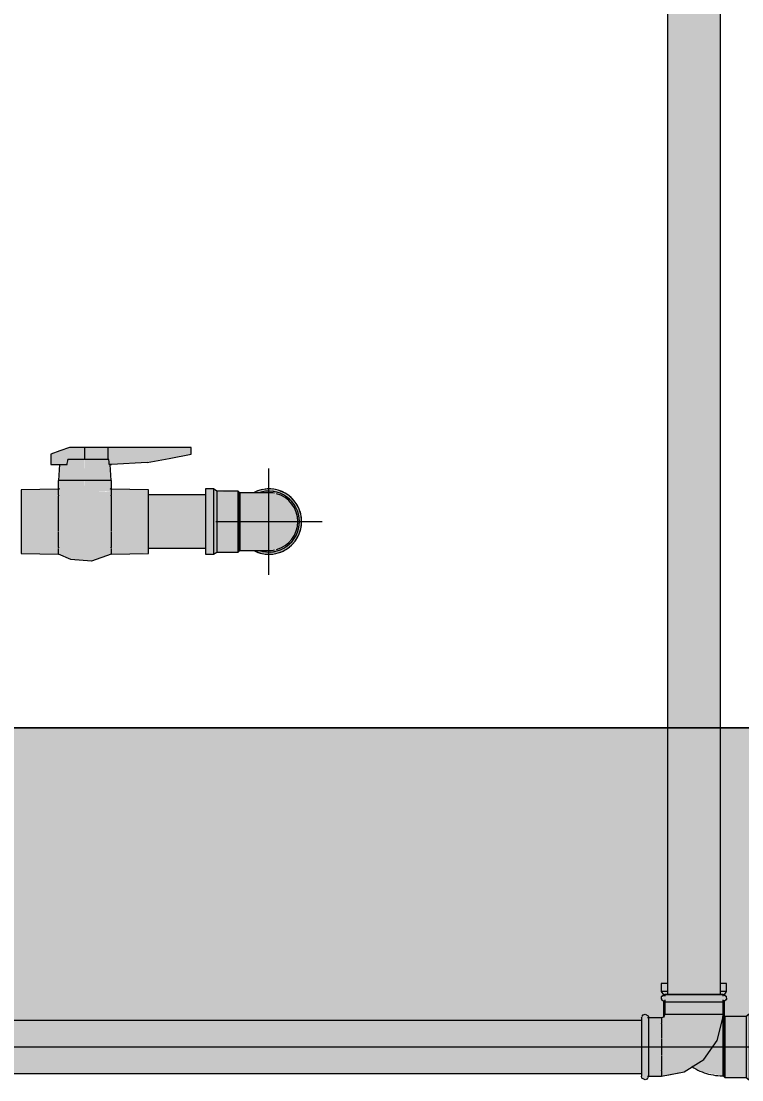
# Model space of a CAD drawing. Header units: metres. Extents: x 147 to 427, y -16 to 162.
# Drawn here: x 194.67 to 195.348, y -0.331 to 0.665 of the extents above; entities that cross this region are included whole.
import ezdxf

# ---------------------------------------------------------------- set-up
doc = ezdxf.new("R2010")
doc.units = ezdxf.units.M
for name, color, linetype, lineweight in [('A-ANNO-DIMS', 7, 'Continuous', 5), ('A-ANNO-DIMS-50', 7, 'Continuous', 5), ('G-ANNO-DIMS', 7, 'Continuous', 5), ('P-PIPE', 7, 'Continuous', 5), ('P-PIPE-CNTR', 7, 'Continuous', 5)]:
    doc.layers.add(name, color=color, linetype=linetype, lineweight=lineweight)
doc.layers.add('A-FLOR', color=7, linetype='Continuous', lineweight=9, true_color=0x007f00)
doc.styles.add('Century Gothic_1', font='GOTHIC.TTF', dxfattribs={"height": 0.075})
doc.dimstyles.new('Setores_1_5', dxfattribs={"dimscale": 0.3048, "dimtxt": 0.078313, "dimasz": 0.520833, "dimexe": 0.393701, "dimexo": 0.246063, "dimgap": 0.287073, "dimtad": 1, "dimrnd": 0.01, "dimzin": 0, "dimdsep": 46, "dimtxsty": 'Century Gothic_1', "dimblk1": 'OBLIQUE', "dimblk2": 'OBLIQUE', "dimsah": 1, "dimcen": 0.09, "dimazin": 0, "dimtfac": 1, "dimtdec": 4, "dimtix": 1, "dimtmove": 0, "dimatfit": 3, "dimfxl": 1, "dimtvp": 1, "dimtolj": 1, "dimtzin": 0, "dimarcsym": 2})

# ---------------------------------------------------------------- blocks, each defined once
blk = doc.blocks.new('Joelho 45_90 - Agua Fria_Soldavel - MEP - Tigre - Standard-V98-EE')
at = {"layer": 'P-PIPE', "true_color": 0x69503c}
h = blk.add_hatch(color=27, dxfattribs=at)
h.paths.add_polyline_path([(-95.27271, -0.2479), (-95.26696, -0.2479), (-95.26696, -0.2404), (-95.27271, -0.2404), (-95.27271, -0.24508)])
h.paths.add_polyline_path([(-95.21653, -0.2479), (-95.21121, -0.2479), (-95.21121, -0.2404), (-95.21696, -0.2404), (-95.21696, -0.2479)])
h = blk.add_hatch(color=27, dxfattribs=at)
h.paths.add_polyline_path([(-95.21331, -0.2509), (-95.21177, -0.2479), (-95.21696, -0.2479), (-95.21696, -0.2505), (-95.21389, -0.2509)])
h.paths.add_polyline_path([(-95.27061, -0.2509), (-95.26696, -0.2505), (-95.26696, -0.2479), (-95.27271, -0.2479), (-95.27086, -0.25055)])
h = blk.add_hatch(color=27, dxfattribs=at)
h.paths.add_polyline_path([(-95.21428, -0.2709), (-95.21331, -0.2709), (-95.21389, -0.25666), (-95.21456, -0.2575), (-95.21444, -0.2709)])
h.paths.add_polyline_path([(-95.27061, -0.2709), (-95.2696, -0.2709), (-95.26936, -0.2696), (-95.26963, -0.25723), (-95.27061, -0.25625), (-95.27061, -0.2696)])
h.paths.add_polyline_path([(-95.27061, -0.25207), (-95.27003, -0.2509), (-95.27061, -0.2509)])
h.paths.add_polyline_path([(-95.21331, -0.25175), (-95.21389, -0.2509), (-95.21366, -0.2514), (-95.21355, -0.25151)])
h = blk.add_hatch(color=27, dxfattribs=at)
h.paths.add_polyline_path([(-95.21481, -0.2726), (-95.21331, -0.2709), (-95.21486, -0.27114), (-95.21516, -0.2726)])
h.paths.add_polyline_path([(-95.26978, -0.27184), (-95.26984, -0.2709), (-95.27061, -0.2709), (-95.26984, -0.27178)])
for points in [[(-95.21456, -0.32715), (-95.21456, -0.27378), (-95.21525, -0.27308), (-95.21954, -0.29258), (-95.23149, -0.31047), (-95.24254, -0.31836), (-95.23821, -0.32114), (-95.23371, -0.32349), (-95.22721, -0.32482), (-95.21921, -0.32622), (-95.21571, -0.32692)], [(-95.21286, -0.32865), (-95.21331, -0.27175), (-95.21456, -0.27308), (-95.21456, -0.32715), (-95.21384, -0.32779)], [(-95.20032, -0.32865), (-95.19286, -0.32865), (-95.19286, -0.27135), (-95.21286, -0.27135), (-95.21286, -0.32865)], [(-95.18986, -0.33075), (-95.19036, -0.2696), (-95.19286, -0.27135), (-95.19251, -0.3289)]]:
    blk.add_hatch(color=27, dxfattribs=at).paths.add_polyline_path(points)
h = blk.add_hatch(color=27, dxfattribs=at)
h.paths.add_polyline_path([(-95.18236, -0.28463), (-95.18236, -0.28463), (-95.18665, -0.2875)])
h.paths.add_polyline_path([(-95.18986, -0.33075), (-95.18236, -0.33075), (-95.18236, -0.26925), (-95.18986, -0.2696), (-95.18986, -0.3297)])
at = {"layer": 'P-PIPE'}
for p, q in [((-95.27271, -0.2404), (-95.27271, -0.2479)), ((-95.26714, -0.2404), (-95.27271, -0.2404)), ((-95.27271, -0.2479), (-95.27061, -0.2509)), ((-95.26727, -0.2479), (-95.27271, -0.2479)), ((-95.21121, -0.2404), (-95.21677, -0.2404)), ((-95.21121, -0.2479), (-95.21664, -0.2479)), ((-95.21331, -0.2509), (-95.21121, -0.2479)), ((-95.21121, -0.2479), (-95.21121, -0.2404)), ((-95.27061, -0.2509), (-95.27061, -0.25207)), ((-95.2701, -0.2509), (-95.27061, -0.2509)), ((-95.27061, -0.25625), (-95.27061, -0.2709)), ((-95.21331, -0.2509), (-95.21381, -0.2509)), ((-95.21331, -0.25175), (-95.21331, -0.2509)), ((-95.21331, -0.2709), (-95.21331, -0.25593)), ((-95.27061, -0.2709), (-95.26972, -0.27191)), ((-95.26963, -0.2709), (-95.27061, -0.2709)), ((-95.27061, -0.2709), (-95.26963, -0.2709)), ((-95.21481, -0.2726), (-95.21331, -0.2709)), ((-95.21286, -0.27135), (-95.21456, -0.27285)), ((-95.21456, -0.27285), (-95.21456, -0.32715)), ((-95.21456, -0.32715), (-95.21456, -0.27285)), ((-95.21331, -0.2709), (-95.21428, -0.2709)), ((-95.21428, -0.2709), (-95.21331, -0.2709)), ((-95.21286, -0.32865), (-95.21286, -0.27135)), ((-95.19286, -0.27135), (-95.21286, -0.27135)), ((-95.21286, -0.27135), (-95.21286, -0.32865)), ((-95.18986, -0.26925), (-95.19286, -0.27135)), ((-95.19286, -0.27135), (-95.19286, -0.32865)), ((-95.18236, -0.26925), (-95.18986, -0.26925)), ((-95.18986, -0.26925), (-95.18986, -0.33075)), ((-95.18236, -0.33075), (-95.18236, -0.26925)), ((-95.21456, -0.32715), (-95.21286, -0.32865)), ((-95.21286, -0.32865), (-95.19286, -0.32865)), ((-95.19286, -0.32865), (-95.18986, -0.33075)), ((-95.18986, -0.33075), (-95.18236, -0.33075))]:
    blk.add_line(p, q, dxfattribs=at)
at = {"layer": 'P-PIPE', "flags": 128}
for points in [[(-95.21456, -0.27285), (-95.21457, -0.27285), (-95.21458, -0.27285), (-95.21459, -0.27285), (-95.2146, -0.27285), (-95.21461, -0.27285), (-95.21462, -0.27284), (-95.21463, -0.27284), (-95.21464, -0.27284), (-95.21465, -0.27283), (-95.21466, -0.27283), (-95.21467, -0.27283), (-95.21467, -0.27282), (-95.21468, -0.27282), (-95.21469, -0.27281), (-95.2147, -0.27281), (-95.21471, -0.2728), (-95.21472, -0.27279), (-95.21472, -0.27279), (-95.21473, -0.27278), (-95.21474, -0.27277), (-95.21474, -0.27277), (-95.21475, -0.27276), (-95.21476, -0.27275), (-95.21476, -0.27274), (-95.21477, -0.27274), (-95.21477, -0.27273), (-95.21478, -0.27272), (-95.21478, -0.27271), (-95.21479, -0.2727), (-95.21479, -0.27269), (-95.21479, -0.27268), (-95.2148, -0.27267), (-95.2148, -0.27266), (-95.2148, -0.27265), (-95.2148, -0.27264), (-95.21481, -0.27263), (-95.21481, -0.27262), (-95.21481, -0.27261), (-95.21481, -0.2726), (-95.21481, -0.2726)], [(-95.24376, -0.31867), (-95.24217, -0.31964), (-95.24027, -0.32071), (-95.23833, -0.3217), (-95.23634, -0.32261), (-95.23433, -0.32344), (-95.23228, -0.32419), (-95.2302, -0.32486), (-95.2281, -0.32544), (-95.22597, -0.32594), (-95.22383, -0.32636), (-95.22167, -0.32668), (-95.2195, -0.32693), (-95.21733, -0.32708), (-95.21515, -0.32715), (-95.21456, -0.32715)]]:
    blk.add_lwpolyline(points, dxfattribs=at)
blk = doc.blocks.new('AÇO_Cotovelo 90 45 - AÇO_Cotovelo 90 45-V99-EE')
at = {"layer": 'P-PIPE', "true_color": 0x7f7f7f}
for points in [[(-95.26158, -0.2575), (-95.21428, -0.25716), (-95.21177, -0.25328), (-95.21504, -0.2505), (-95.26968, -0.2509), (-95.27214, -0.25472), (-95.26872, -0.2575), (-95.26162, -0.2575)], [(-95.26936, -0.2696), (-95.21456, -0.2696), (-95.21479, -0.2575), (-95.26936, -0.2575), (-95.26936, -0.26359)], [(-95.28796, -0.3309), (-95.28796, -0.2691), (-95.29073, -0.27123), (-95.29145, -0.27471), (-95.29146, -0.28232), (-95.29073, -0.32877), (-95.2903, -0.3294)], [(-95.29146, -0.2726), (-95.29073, -0.27123), (-95.29146, -0.2726)], [(-95.28796, -0.3309), (-95.28518, -0.32877), (-95.28446, -0.32529), (-95.28446, -0.31727), (-95.28518, -0.27123), (-95.28561, -0.2706), (-95.28796, -0.2691), (-95.28796, -0.32924)], [(-95.27236, -0.3274), (-95.24954, -0.32253), (-95.23099, -0.30973), (-95.21872, -0.29035), (-95.21482, -0.2709), (-95.21456, -0.2696), (-95.26936, -0.2696), (-95.26984, -0.27212), (-95.27236, -0.2726), (-95.27236, -0.32647)]]:
    blk.add_hatch(color=8, dxfattribs=at).paths.add_polyline_path(points)
h = blk.add_hatch(color=8, dxfattribs=at)
h.paths.add_polyline_path([(-95.28323, -0.3274), (-95.27236, -0.3274), (-95.27236, -0.2726), (-95.28446, -0.27318), (-95.28446, -0.3274)])
h.paths.add_polyline_path([(-95.29146, -0.3274), (-95.29146, -0.32682), (-95.29146, -0.32682)])
h.paths.add_polyline_path([(-95.29146, -0.28198), (-95.29145, -0.27471), (-95.29146, -0.27997)])
at = {"layer": 'P-PIPE'}
for p, q in [((-95.26936, -0.2505), (-95.26936, -0.25224)), ((-95.26936, -0.2505), (-95.21456, -0.2505)), ((-95.26936, -0.25576), (-95.26936, -0.2696)), ((-95.21456, -0.25224), (-95.21456, -0.2505)), ((-95.21456, -0.2696), (-95.21456, -0.25576)), ((-95.29146, -0.2726), (-95.29078, -0.27137)), ((-95.29146, -0.27347), (-95.29146, -0.28128)), ((-95.27236, -0.2726), (-95.28555, -0.2726)), ((-95.27236, -0.2726), (-95.27236, -0.27766)), ((-95.27236, -0.27832), (-95.27236, -0.27783)), ((-95.27236, -0.27829), (-95.27236, -0.29148)), ((-95.2643, -0.2696), (-95.26936, -0.2696)), ((-95.26364, -0.2696), (-95.26413, -0.2696)), ((-95.25048, -0.2696), (-95.26367, -0.2696)), ((-95.23384, -0.2696), (-95.25008, -0.2696)), ((-95.22039, -0.2696), (-95.23344, -0.2696)), ((-95.21979, -0.2696), (-95.22039, -0.2696)), ((-95.21456, -0.2696), (-95.21962, -0.2696)), ((-95.29146, -0.29012), (-95.29146, -0.31453)), ((-95.27236, -0.29188), (-95.27236, -0.30812)), ((-95.27236, -0.30852), (-95.27236, -0.32171)), ((-95.29146, -0.31872), (-95.29146, -0.32653)), ((-95.28555, -0.3274), (-95.27236, -0.3274)), ((-95.28446, -0.3274), (-95.28513, -0.32863)), ((-95.27236, -0.32217), (-95.27236, -0.32168)), ((-95.27236, -0.32234), (-95.27236, -0.3274))]:
    blk.add_line(p, q, dxfattribs=at)
at = {"layer": 'P-PIPE', "flags": 128}
for points in [[(-95.26936, -0.2575), (-95.2723, -0.25589), (-95.27254, -0.25254), (-95.26985, -0.25054), (-95.26936, -0.2505)], [(-95.21456, -0.2505), (-95.21859, -0.2505), (-95.22949, -0.2505), (-95.24407, -0.2505), (-95.25802, -0.2505), (-95.26725, -0.2505), (-95.26936, -0.2505)], [(-95.26936, -0.2575), (-95.26533, -0.2575), (-95.25442, -0.2575), (-95.23985, -0.2575), (-95.2259, -0.2575), (-95.21667, -0.2575), (-95.21456, -0.2575)], [(-95.21456, -0.2505), (-95.21161, -0.25211), (-95.21138, -0.25546), (-95.21406, -0.25746), (-95.21456, -0.2575)], [(-95.29146, -0.2726), (-95.29146, -0.27663), (-95.29146, -0.28754), (-95.29146, -0.30211), (-95.29146, -0.31606), (-95.29146, -0.32529), (-95.29146, -0.3274)], [(-95.29055, -0.27093), (-95.28985, -0.26965), (-95.28796, -0.2691)], [(-95.28796, -0.2691), (-95.28501, -0.27071), (-95.28446, -0.2726)], [(-95.28446, -0.3274), (-95.28446, -0.32337), (-95.28446, -0.31246), (-95.28446, -0.29789), (-95.28446, -0.28394), (-95.28446, -0.27471), (-95.28446, -0.2726)], [(-95.27236, -0.3274), (-95.25102, -0.32332), (-95.23269, -0.31164), (-95.21997, -0.29402), (-95.21466, -0.27296), (-95.21456, -0.2696)], [(-95.26936, -0.2696), (-95.27074, -0.27212), (-95.27236, -0.2726)], [(-95.28796, -0.3309), (-95.2909, -0.32929), (-95.29146, -0.3274)], [(-95.28537, -0.32907), (-95.28607, -0.33035), (-95.28796, -0.3309)]]:
    blk.add_lwpolyline(points, dxfattribs=at)
blk = doc.blocks.new('AÇO_Cotovelo 90 45 - AÇO_Cotovelo 90 45-V101-EE')
at = {"layer": 'P-PIPE'}
for p, q in [((-95.24555, -0.31983), (-95.24293, -0.31816)), ((-95.26568, -0.32612), (-95.25102, -0.32332))]:
    blk.add_line(p, q, dxfattribs=at)
at = {"layer": 'P-PIPE', "flags": 128}
for points in [[(-95.27244, -0.254), (-95.27254, -0.25254), (-95.2706, -0.25109)], [(-95.27061, -0.25682), (-95.2723, -0.25589), (-95.27241, -0.25445)], [(-95.21331, -0.25118), (-95.21161, -0.25211), (-95.21151, -0.25355)], [(-95.21148, -0.254), (-95.21138, -0.25546), (-95.21331, -0.2569)], [(-95.2904, -0.27065), (-95.28985, -0.26965), (-95.28796, -0.2691)], [(-95.28796, -0.2691), (-95.28501, -0.27071), (-95.28446, -0.2726)], [(-95.27028, -0.27128), (-95.27074, -0.27212), (-95.27236, -0.2726)], [(-95.28796, -0.3309), (-95.2909, -0.32929), (-95.29146, -0.3274)], [(-95.28552, -0.32935), (-95.28607, -0.33035), (-95.28796, -0.3309)]]:
    blk.add_lwpolyline(points, dxfattribs=at)
blk = doc.blocks.new('Joelho 45_90 - Agua Fria_Soldavel - MEP - Tigre - Standard-V106-EE')
at = {"layer": 'P-PIPE', "lineweight": 15, "true_color": 0x69503c}
for points in [[(-95.69406, 0.19411), (-95.69406, 0.22439), (-95.70156, 0.22439), (-95.70156, 0.19411)], [(-95.69406, 0.19411), (-95.69106, 0.19411), (-95.69141, 0.22257), (-95.69406, 0.22381), (-95.69406, 0.19522)], [(-95.67106, 0.19411), (-95.67106, 0.22276), (-95.69106, 0.22178), (-95.69048, 0.19411)], [(-95.66936, 0.19411), (-95.66992, 0.22175), (-95.67106, 0.22232), (-95.67061, 0.19411)], [(-95.66936, 0.19411), (-95.61481, 0.19411), (-95.61647, 0.20292), (-95.61953, 0.2091), (-95.62428, 0.21447), (-95.62992, 0.21826), (-95.63715, 0.22063), (-95.65032, 0.22114), (-95.66259, 0.22126), (-95.66936, 0.22126), (-95.66936, 0.19657)], [(-95.61282, 0.19411), (-95.61121, 0.19411), (-95.61331, 0.20505), (-95.61962, 0.2149), (-95.62801, 0.22126), (-95.63788, 0.22439), (-95.6473, 0.22439), (-95.65553, 0.2211), (-95.65064, 0.22126), (-95.64694, 0.22232), (-95.63454, 0.22178), (-95.62594, 0.21762), (-95.62001, 0.21253), (-95.61428, 0.20153), (-95.61331, 0.19411)], [(-95.70156, 0.16336), (-95.69406, 0.16441), (-95.69406, 0.19411), (-95.70156, 0.19411), (-95.70156, 0.16383)], [(-95.69406, 0.16383), (-95.69106, 0.16644), (-95.69106, 0.19411), (-95.69406, 0.19411), (-95.69406, 0.16441)], [(-95.67106, 0.16546), (-95.67106, 0.19411), (-95.69106, 0.19411), (-95.69106, 0.1659), (-95.69048, 0.16588)], [(-95.67106, 0.16546), (-95.66936, 0.16764), (-95.66936, 0.19411), (-95.67106, 0.19411), (-95.67106, 0.1659)], [(-95.66936, 0.16696), (-95.63744, 0.16756), (-95.63349, 0.16848), (-95.62733, 0.17141), (-95.62151, 0.17654), (-95.61781, 0.18207), (-95.61573, 0.18708), (-95.61481, 0.19411), (-95.66936, 0.19411), (-95.66936, 0.1676)], [(-95.6473, 0.16383), (-95.63549, 0.16424), (-95.6261, 0.16789), (-95.61781, 0.17537), (-95.61306, 0.1836), (-95.61121, 0.19411), (-95.61331, 0.19411), (-95.61504, 0.18431), (-95.6217, 0.17385), (-95.62946, 0.16854), (-95.63699, 0.16589), (-95.64937, 0.16644), (-95.65231, 0.16724), (-95.65533, 0.16675), (-95.64899, 0.16444)], [(-95.64196, 0.16546), (-95.63328, 0.16696), (-95.62594, 0.1706), (-95.62082, 0.175), (-95.61647, 0.18141), (-95.61423, 0.18708), (-95.61331, 0.19411), (-95.61481, 0.19411), (-95.61647, 0.1853), (-95.61953, 0.17912), (-95.62428, 0.17375), (-95.62992, 0.16996), (-95.63663, 0.16764), (-95.6485, 0.16704), (-95.64978, 0.16661), (-95.64766, 0.16621), (-95.64383, 0.16571)]]:
    blk.add_hatch(color=27, dxfattribs=at).paths.add_polyline_path(points)
h = blk.add_hatch(color=27, dxfattribs=at)
h.paths.add_polyline_path([(-95.61331, 0.19411), (-95.61481, 0.20279), (-95.61845, 0.21013), (-95.62276, 0.21518), (-95.62864, 0.21934), (-95.63549, 0.22191), (-95.64196, 0.22276), (-95.65032, 0.22114), (-95.63921, 0.2209), (-95.63349, 0.21974), (-95.62733, 0.21681), (-95.62159, 0.21179), (-95.61781, 0.20615), (-95.61566, 0.20058), (-95.61481, 0.19411)])
h.paths.add_polyline_path([(-95.64522, 0.22083), (-95.64849, 0.22098), (-95.64637, 0.22085)])
at = {"layer": 'P-PIPE', "color": 4, "lineweight": 15, "true_color": 0x00ffff}
for p, q in [((-95.69406, 0.22486), (-95.70156, 0.22486)), ((-95.70156, 0.22486), (-95.70156, 0.19411)), ((-95.69106, 0.22276), (-95.69406, 0.22486)), ((-95.69406, 0.22486), (-95.69406, 0.19411)), ((-95.67106, 0.22276), (-95.69106, 0.22276)), ((-95.69106, 0.22276), (-95.69106, 0.19411)), ((-95.66936, 0.22126), (-95.67106, 0.22276)), ((-95.67106, 0.22276), (-95.67106, 0.19411)), ((-95.67106, 0.19411), (-95.67106, 0.22276)), ((-95.66936, 0.19411), (-95.66936, 0.22126)), ((-95.66936, 0.22126), (-95.66936, 0.19411)), ((-95.70156, 0.19411), (-95.70156, 0.16336)), ((-95.69406, 0.19411), (-95.69406, 0.16336)), ((-95.69106, 0.19411), (-95.69106, 0.16546)), ((-95.67106, 0.19411), (-95.67106, 0.16546)), ((-95.67106, 0.16546), (-95.67106, 0.19411)), ((-95.66936, 0.16696), (-95.66936, 0.19411)), ((-95.66936, 0.19411), (-95.66936, 0.16696)), ((-95.70156, 0.16336), (-95.69406, 0.16336)), ((-95.69406, 0.16336), (-95.69106, 0.16546)), ((-95.69106, 0.16546), (-95.67106, 0.16546)), ((-95.67106, 0.16546), (-95.66936, 0.16696))]:
    blk.add_line(p, q, dxfattribs=at)
at = {"layer": 'P-PIPE', "color": 4, "lineweight": 15, "true_color": 0x00ffff, "flags": 128}
for points in [[(-95.64196, 0.22126), (-95.64198, 0.22126), (-95.64205, 0.22126), (-95.64216, 0.22126), (-95.64231, 0.22126), (-95.6425, 0.22126), (-95.64274, 0.22126), (-95.64303, 0.22126), (-95.64335, 0.22126), (-95.64371, 0.22126), (-95.64412, 0.22126), (-95.64457, 0.22126), (-95.64505, 0.22126), (-95.64558, 0.22126), (-95.64614, 0.22126), (-95.64674, 0.22126), (-95.64738, 0.22126), (-95.64805, 0.22126), (-95.64876, 0.22126), (-95.6495, 0.22126), (-95.65027, 0.22126), (-95.65107, 0.22126), (-95.6519, 0.22126), (-95.65276, 0.22126), (-95.65364, 0.22126), (-95.65455, 0.22126), (-95.65549, 0.22126), (-95.65644, 0.22126), (-95.65742, 0.22126), (-95.65842, 0.22126), (-95.65943, 0.22126), (-95.66046, 0.22126), (-95.6615, 0.22126), (-95.66256, 0.22126), (-95.66363, 0.22126), (-95.6647, 0.22126), (-95.66578, 0.22126), (-95.66687, 0.22126), (-95.66797, 0.22126), (-95.66906, 0.22126), (-95.66936, 0.22126)], [(-95.66936, 0.16696), (-95.66826, 0.16696), (-95.66717, 0.16696), (-95.66608, 0.16696), (-95.66499, 0.16696), (-95.66391, 0.16696), (-95.66285, 0.16696), (-95.66179, 0.16696), (-95.66074, 0.16696), (-95.65971, 0.16696), (-95.65869, 0.16696), (-95.65769, 0.16696), (-95.65671, 0.16696), (-95.65574, 0.16696), (-95.6548, 0.16696), (-95.65389, 0.16696), (-95.653, 0.16696), (-95.65213, 0.16696), (-95.65129, 0.16696), (-95.65048, 0.16696), (-95.6497, 0.16696), (-95.64896, 0.16696), (-95.64824, 0.16696), (-95.64756, 0.16696), (-95.64691, 0.16696), (-95.6463, 0.16696), (-95.64573, 0.16696), (-95.64519, 0.16696), (-95.6447, 0.16696), (-95.64424, 0.16696), (-95.64382, 0.16696), (-95.64344, 0.16696), (-95.64311, 0.16696), (-95.64282, 0.16696), (-95.64257, 0.16696), (-95.64236, 0.16696), (-95.64219, 0.16696), (-95.64207, 0.16696), (-95.64199, 0.16696), (-95.64196, 0.16696), (-95.64196, 0.16696)]]:
    blk.add_lwpolyline(points, dxfattribs=at)
at = {"layer": 'P-PIPE', "color": 4, "lineweight": 15, "true_color": 0x00ffff}
for radius, start, end in [(0.03075, 101.97499, 118.12149), (0.03075, 0, 117.91866), (0.02865, 0, 109.35835), (0.02865, 360, 109.35835), (0.02865, 96.64518, 102.01984), (0.03075, 83.30854, 96.68532), (0.02715, 78.63426, 92.9545), (0.02715, 78.63426, 92.9545), (0.02865, 77.97496, 83.35326), (0.03075, 42.74398, 78.02056), (0.02715, 360, 75), (0.02715, 0, 75), (0.02865, 36.6457, 42.02157), (0.03075, 23.3065, 36.68327), (0.02865, 17.9767, 23.35378), (0.03075, 0, 18.01852), (0.03075, 242.69357, 360), (0.02865, 251.5844, 0), (0.02865, 251.5844, 360), (0.02715, 285, 0), (0.02715, 285, 0), (0.03075, 341.98148, 0), (0.03075, 323.31673, 336.6935), (0.02865, 336.64622, 342.0233), (0.03075, 281.97944, 318.02649), (0.02865, 317.97843, 323.3543), (0.03075, 242.73591, 258.02501), (0.02865, 257.98016, 263.35482), (0.03075, 263.31468, 276.69146), (0.02715, 268.65999, 281.36573), (0.02715, 268.65999, 281.36573), (0.02865, 276.64674, 282.02504)]:
    blk.add_arc((-95.64196, 0.19411), radius, start, end, dxfattribs=at)
blk = doc.blocks.new('AF_Registro Esfera VS Compacto - Soldável - 50 mm-V107-EE')
at = {"layer": 'P-PIPE', "lineweight": 15, "true_color": 0xce4f00}
for points in [[(-95.8473, 0.24771), (-95.83199, 0.24771), (-95.8312, 0.25237), (-95.8153, 0.25237), (-95.81579, 0.26371), (-95.8312, 0.26313), (-95.8473, 0.25749), (-95.8473, 0.25155)], [(-95.8153, 0.25237), (-95.79344, 0.25237), (-95.79391, 0.26371), (-95.8153, 0.26371)], [(-95.79234, 0.24771), (-95.78356, 0.24824), (-95.75313, 0.25021), (-95.7153, 0.25748), (-95.7153, 0.26371), (-95.79344, 0.26371), (-95.79304, 0.25237), (-95.79264, 0.25237), (-95.79235, 0.24793)], [(-95.83312, 0.23271), (-95.8153, 0.23322), (-95.81579, 0.25237), (-95.8312, 0.25237), (-95.83201, 0.24771), (-95.83893, 0.24771), (-95.83964, 0.23271), (-95.83669, 0.23271)], [(-95.7906, 0.23271), (-95.79161, 0.24771), (-95.79235, 0.24793), (-95.79264, 0.25237), (-95.8153, 0.25237), (-95.8153, 0.23271), (-95.79096, 0.23271)]]:
    blk.add_hatch(color=32, dxfattribs=at).paths.add_polyline_path(points)
at = {"layer": 'P-PIPE', "lineweight": 15, "true_color": 0x69503c}
for points in [[(-95.8153, 0.22171), (-95.81579, 0.23271), (-95.8405, 0.23271), (-95.84, 0.22348), (-95.83898, 0.22266), (-95.83501, 0.22216), (-95.8279, 0.22222), (-95.81575, 0.22177)], [(-95.8153, 0.22171), (-95.80878, 0.22203), (-95.79082, 0.22301), (-95.7901, 0.22471), (-95.7906, 0.23271), (-95.8153, 0.23271), (-95.8153, 0.22177)], [(-95.84, 0.16351), (-95.8405, 0.2247), (-95.8752, 0.22367), (-95.8752, 0.16419), (-95.84704, 0.16365)], [(-95.8153, 0.15722), (-95.80667, 0.15724), (-95.7906, 0.16412), (-95.79097, 0.2228), (-95.79639, 0.22221), (-95.80308, 0.22218), (-95.82539, 0.22214), (-95.83977, 0.22301), (-95.84, 0.22262), (-95.84, 0.16351), (-95.82392, 0.15724), (-95.81579, 0.15722)], [(-95.7906, 0.16351), (-95.7554, 0.16455), (-95.7554, 0.22403), (-95.7906, 0.22421), (-95.7906, 0.16412)]]:
    blk.add_hatch(color=27, dxfattribs=at).paths.add_polyline_path(points)
at = {"layer": 'P-PIPE', "color": 4, "lineweight": 15, "true_color": 0x00ffff}
for p, q in [((-95.8153, 0.26371), (-95.82956, 0.26371)), ((-95.79344, 0.26371), (-95.8153, 0.26371)), ((-95.8153, 0.25237), (-95.8153, 0.26371)), ((-95.7153, 0.26371), (-95.79344, 0.26371)), ((-95.79344, 0.25237), (-95.79344, 0.26371)), ((-95.7153, 0.25748), (-95.7153, 0.26371)), ((-95.8473, 0.25749), (-95.8473, 0.24771)), ((-95.8153, 0.25237), (-95.8312, 0.25237)), ((-95.79264, 0.25237), (-95.8153, 0.25237)), ((-95.75654, 0.24956), (-95.79009, 0.24793)), ((-95.8473, 0.24771), (-95.83199, 0.24771)), ((-95.83908, 0.24771), (-95.84, 0.23271)), ((-95.79049, 0.24771), (-95.79234, 0.24771)), ((-95.79161, 0.24771), (-95.79234, 0.24771)), ((-95.7906, 0.23271), (-95.79151, 0.24771)), ((-95.79142, 0.24771), (-95.79049, 0.24771)), ((-95.8405, 0.23271), (-95.8405, 0.22366)), ((-95.8153, 0.23271), (-95.8405, 0.23271)), ((-95.7901, 0.23271), (-95.8153, 0.23271)), ((-95.7901, 0.22366), (-95.7901, 0.23271)), ((-95.84, 0.22471), (-95.8752, 0.22403)), ((-95.8752, 0.22403), (-95.8752, 0.16419)), ((-95.84, 0.22471), (-95.83876, 0.22516)), ((-95.84, 0.21928), (-95.84, 0.22367)), ((-95.79184, 0.22527), (-95.7906, 0.22471)), ((-95.7554, 0.22403), (-95.7906, 0.22471)), ((-95.7906, 0.22367), (-95.7906, 0.21906)), ((-95.7554, 0.16419), (-95.7554, 0.22403)), ((-95.84, 0.21887), (-95.84, 0.21833)), ((-95.84, 0.20363), (-95.84, 0.21836)), ((-95.7906, 0.21833), (-95.7906, 0.21887)), ((-95.7906, 0.21836), (-95.7906, 0.20363)), ((-95.84, 0.18504), (-95.84, 0.20318)), ((-95.7906, 0.20318), (-95.7906, 0.18504)), ((-95.84, 0.16986), (-95.84, 0.18459)), ((-95.7906, 0.18459), (-95.7906, 0.16986)), ((-95.84, 0.16989), (-95.84, 0.16935)), ((-95.7906, 0.16935), (-95.7906, 0.16989)), ((-95.8752, 0.16419), (-95.84, 0.16351)), ((-95.84, 0.16351), (-95.84, 0.16894)), ((-95.7906, 0.16894), (-95.7906, 0.16351)), ((-95.7906, 0.16351), (-95.7554, 0.16419))]:
    blk.add_line(p, q, dxfattribs=at)
at = {"layer": 'P-PIPE', "color": 4, "lineweight": 15, "true_color": 0x00ffff, "flags": 128}
for points in [[(-95.82956, 0.26371), (-95.83871, 0.2605), (-95.8473, 0.25749)], [(-95.79234, 0.24771), (-95.79249, 0.25004), (-95.79264, 0.25237)], [(-95.75654, 0.24956), (-95.73592, 0.25352), (-95.7153, 0.25748)], [(-95.79049, 0.24771), (-95.79029, 0.24782), (-95.79009, 0.24793)], [(-95.7906, 0.16351), (-95.80893, 0.15687), (-95.82837, 0.1583), (-95.84, 0.16351)]]:
    blk.add_lwpolyline(points, dxfattribs=at)
at = {"layer": 'P-PIPE', "color": 4, "lineweight": 15, "true_color": 0x00ffff}
blk.add_open_spline([(-95.83199, 0.24771), (-95.83187, 0.24849), (-95.83161, 0.25004), (-95.83134, 0.25159), (-95.8312, 0.25237)], degree=3, dxfattribs=at)
blk = doc.blocks.new('DIMBLOCK85-EE')
at = {"layer": 'A-ANNO-DIMS-50', "lineweight": 25}
for p, q in [((193.44979, 3.45), (193.37042, 3.52937)), ((193.44979, 3.45), (193.52917, 3.37062)), ((193.44979, 0), (193.37042, 0.07938)), ((193.44979, 0), (193.52917, -0.07938))]:
    blk.add_line(p, q, dxfattribs=at)
at = {"layer": 'A-ANNO-DIMS-50'}
for p, q in [((193.44979, 3.45), (193.32979, 3.45)), ((193.44979, 3.45), (193.44979, 0)), ((193.44979, 3.45), (193.62795, 3.45)), ((193.44979, 0), (193.32979, 0)), ((193.44979, 0), (196.42795, 0))]:
    blk.add_line(p, q, dxfattribs=at)
at = {"layer": 'A-ANNO-DIMS-50', "color": 0, "insert": (193.26616, 1.55967), "char_height": 0.075, "width": 0.3967839, "attachment_point": 1, "rotation": 90, "line_spacing_factor": 0.984502, "style": 'Century Gothic_1'}
blk.add_mtext('3,45 m', dxfattribs=at)
blk = doc.blocks.new('_Oblique')
at = {"color": 0, "linetype": 'ByBlock', "lineweight": -2}
blk.add_line((-0.5, -0.5), (0.5, 0.5), dxfattribs=at)

msp = doc.modelspace()

# ---------------------------------------------------------------- hatches: boundary and pattern name
at = {"layer": 'A-FLOR', "true_color": 0x80838b}
h = msp.add_hatch(color=252, dxfattribs=at)
h.paths.add_polyline_path([(193.35075, -0.275), (195.25345, -0.275), (195.25345, -0.2726), (195.2546, -0.2706), (195.25695, -0.2691), (195.25978, -0.27123), (195.26045, -0.2726), (195.27507, -0.27212), (195.27507, -0.27178), (195.2743, -0.2709), (195.2743, -0.25625), (195.27277, -0.254), (195.2743, -0.25207), (195.27402, -0.2505), (195.2722, -0.2479), (195.2722, -0.2404), (195.27795, -0.2404), (195.27795, 0), (193.35075, 0)])
h.paths.add_polyline_path([(196.87716, -0.275), (196.87716, -0.26925), (196.8855, -0.2703), (196.88766, -0.27179), (196.90295, -0.27179), (196.90295, 0), (195.32795, 0), (195.32795, -0.2404), (195.3337, -0.2404), (195.33313, -0.24871), (195.3316, -0.25175), (195.33313, -0.254), (195.3316, -0.25602), (195.3312, -0.27135), (195.32972, -0.27315), (195.33035, -0.27308), (195.33088, -0.27238), (195.33205, -0.27135), (195.35269, -0.2709), (195.35566, -0.26925), (195.36255, -0.26925), (195.36255, -0.275), (196.86466, -0.275)])
at = {"layer": 'P-PIPE', "true_color": 0xcfd1cf}
h = msp.add_hatch(color=254, dxfattribs=at)
h.paths.add_polyline_path([(195.28763, -0.2505), (195.30295, -0.2505), (195.30295, 3.45), (195.27795, 3.45), (195.27817, -0.2505), (195.28661, -0.2505)])
h.paths.add_polyline_path([(195.27795, 3.55), (195.30295, 3.55), (195.30295, 4.40118), (195.27795, 4.40118), (195.27795, 3.58734)])
h = msp.add_hatch(color=254, dxfattribs=at)
h.paths.add_polyline_path([(195.30295, -0.2505), (195.32795, -0.25026), (195.32778, 3.45), (195.30295, 3.45), (195.30295, -0.24332)])
h.paths.add_polyline_path([(195.32388, 3.55), (195.32795, 3.55), (195.32746, 4.40118), (195.30295, 4.40118), (195.30295, 3.55), (195.32063, 3.55)])
at = {"layer": 'P-PIPE', "true_color": 0x00ffff}
for points in [[(194.79178, 0.19411), (194.84335, 0.19411), (194.84335, 0.21911), (194.78951, 0.2189), (194.78951, 0.19411)], [(194.78951, 0.16911), (194.84335, 0.16934), (194.84335, 0.19411), (194.78951, 0.19411), (194.78951, 0.16975)]]:
    msp.add_hatch(color=4, dxfattribs=at).paths.add_polyline_path(points)
at = {"layer": 'P-PIPE', "true_color": 0xcfd1cf}
for points in [[(195.25345, -0.3), (195.25322, -0.275), (193.35075, -0.27507), (193.35075, -0.3), (195.23035, -0.3)], [(195.10504, -0.325), (195.25345, -0.32478), (195.25345, -0.3), (193.35075, -0.30053), (193.35075, -0.325), (194.85443, -0.325)]]:
    msp.add_hatch(color=254, dxfattribs=at).paths.add_polyline_path(points)

# ---------------------------------------------------------------- linework, layer by layer
at = {"layer": 'A-FLOR', "color": 9, "true_color": 0xaad4aa}
for p, q in [((196.90295, 0), (193.35075, 0)), ((193.35075, -0.3), (196.90295, -0.3))]:
    msp.add_line(p, q, dxfattribs=at)
at = {"layer": 'G-ANNO-DIMS'}
msp.add_line((193.70295, 0), (197.64058, 0), dxfattribs=at)
at = {"layer": 'P-PIPE'}
for p, q in [((195.27795, 4.40118), (195.27795, -0.2505)), ((195.32795, -0.2505), (195.32795, 4.40118)), ((195.25345, -0.275), (193.35075, -0.275)), ((193.35075, -0.325), (195.25345, -0.325))]:
    msp.add_line(p, q, dxfattribs=at)
at = {"layer": 'P-PIPE', "color": 4, "lineweight": 15, "true_color": 0x00ffff}
for p, q in [((194.84335, 0.21911), (194.78951, 0.21911)), ((194.78951, 0.16911), (194.84335, 0.16911))]:
    msp.add_line(p, q, dxfattribs=at)
at = {"layer": 'P-PIPE-CNTR'}
for p, q in [((194.90295, 0.14411), (194.90295, 0.24411)), ((194.85295, 0.19411), (194.95295, 0.19411))]:
    msp.add_line(p, q, dxfattribs=at)

# ---------------------------------------------------------------- block references
at = {"layer": 'P-PIPE', "color": 4, "lineweight": 15, "true_color": 0x00ffff}
for name in ['AF_Registro Esfera VS Compacto - Soldável - 50 mm-V107-EE', 'Joelho 45_90 - Agua Fria_Soldavel - MEP - Tigre - Standard-V106-EE']:
    msp.add_blockref(name, (290.54491, 0), dxfattribs=at)
at = {"layer": 'P-PIPE'}
for name in ['Joelho 45_90 - Agua Fria_Soldavel - MEP - Tigre - Standard-V98-EE', 'AÇO_Cotovelo 90 45 - AÇO_Cotovelo 90 45-V99-EE', 'AÇO_Cotovelo 90 45 - AÇO_Cotovelo 90 45-V101-EE']:
    msp.add_blockref(name, (290.54491, 0), dxfattribs=at)

# ---------------------------------------------------------------- dimensions: what is measured, and where the dimension line sits
at = {"layer": 'A-ANNO-DIMS'}
dim = msp.add_linear_dim(base=(193.44979, 0), p1=(193.70295, 3.45), p2=(196.50295, 0), angle=90, dimstyle='Setores_1_5', override={"dimpost": '<>', "dimfxl": 4.443253}, dxfattribs=at)
dim.commit()
dim.dimension.update_dxf_attribs({"geometry": 'DIMBLOCK85-EE', "text_midpoint": (193.32291, 1.725)})

doc.saveas('drawing.dxf')
